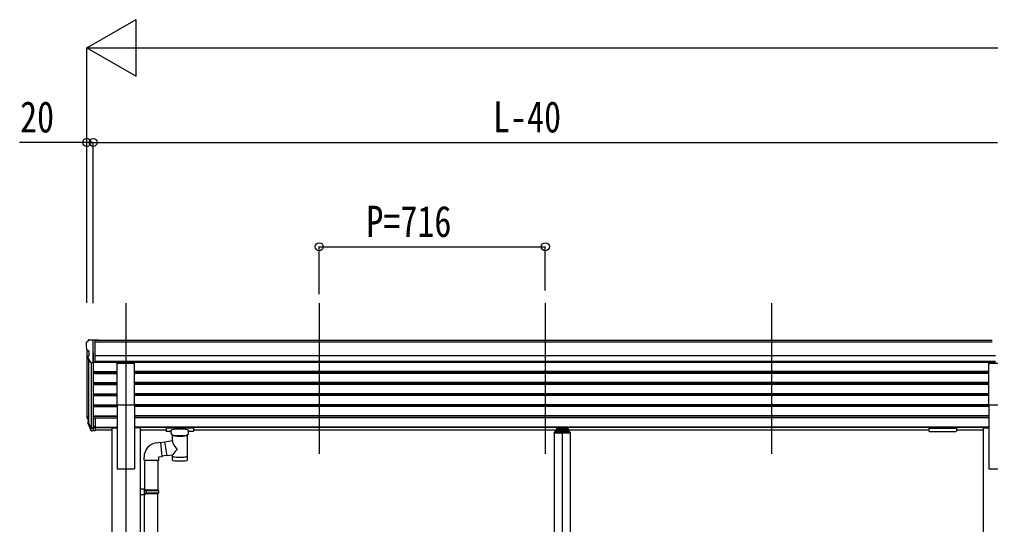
# Model space of a CAD drawing. Units: millimetres, scale not verified. Extents: x -12615 to 12615, y -8910 to 8910.
# Drawn here: x -6511 to -3436, y -3343 to -1741 of the extents above; entities that cross this region are included whole.
import ezdxf
from ezdxf.enums import TextEntityAlignment as Align

# ---------------------------------------------------------------- set-up
doc = ezdxf.new("R2010")
doc.units = ezdxf.units.MM
doc.header["$LTSCALE"] = 40
for name, color, linetype in [('0-3_YKK_12', 2, 'Continuous'), ('0-4_YKK_13', 4, 'Continuous'), ('0-5_YKK_A1', 4, 'Continuous'), ('0-6_YKK_D', 6, 'Continuous')]:
    doc.layers.add(name, color=color, linetype=linetype)
doc.styles.add('ＭＳ ゴシック', font='')
doc.styles.get('ＭＳ ゴシック').set_extended_font_data('MS Gothic')

msp = doc.modelspace()

# ---------------------------------------------------------------- linework, layer by layer
at = {"layer": '0-3_YKK_12'}
for p, q in [((-5562.01, -2640.91), (-5562.01, -3118.43)), ((-4846.01, -2640.91), (-4846.01, -3118.43)), ((-4130.01, -2640.91), (-4130.01, -3118.43)), ((-4792.51, -3045.33), (-4792.51, -5472.18))]:
    msp.add_line(p, q, dxfattribs=at)
msp.add_lwpolyline([(-6174.01, -2640.91), (-6174.01, -5165.32), (-6174.01, -5565.32), (-6174.01, -5815.32)], dxfattribs=at)
at = {"layer": '0-4_YKK_13'}
for p, q in [((-6300.01, -2766.67), (-6300.01, -2767.3)), ((-6293.1, -2757.87), (-6297.16, -2763.68)), ((-6290.01, -2757.3), (-6292.34, -2757.44)), ((-6290.01, -2757.3), (-6271.51, -2757.3)), ((-6278.01, -2830.29), (-6278.01, -2757.3)), ((-6271.51, -2757.3), (-6261.51, -2757.39)), ((-6271.51, -2829.29), (-6271.51, -2757.3)), ((-6261.51, -2758.9), (-6261.51, -2757.39)), ((-6297.47, -2788.48), (-6292.16, -2791.55)), ((-6292.01, -2791.81), (-6292.01, -2808.09)), ((-6285.63, -2828.47), (-6294.63, -2812.88)), ((-6271.51, -2829.29), (-6278.01, -2829.29)), ((-6278.01, -2830.29), (-6283.22, -2829.97)), ((-6146.51, -2962.75), (-6146.51, -2830.95)), ((-6201.51, -2962.75), (-6146.51, -2962.75)), ((-3441.51, -2962.75), (-3386.51, -2962.75)), ((-6296.91, -3005.21), (-6293.04, -3013.16)), ((-6296.31, -3003.84), (-6293.04, -3010.9)), ((-6278.01, -2991.02), (-6278.01, -3045.8)), ((-6271.51, -3003.69), (-6271.51, -3045.06)), ((-6294.6, -3016.49), (-6294.26, -3020.89)), ((-6294.26, -3020.89), (-6285.45, -3044.44)), ((-6293.64, -3020.33), (-6285.45, -3036.51)), ((-6284.44, -3035.38), (-6292.2, -3019.97)), ((-6278.01, -3036.05), (-6283.14, -3036.05)), ((-6278.01, -3037.86), (-6282.85, -3037.86)), ((-6271.51, -3031.16), (-6278.01, -3031.16)), ((-6271.51, -3036.03), (-6278.01, -3036.03)), ((-6047.01, -3035.6), (-6047.01, -3046.36)), ((-5962.01, -3034.94), (-6045.01, -3034.94)), ((-5962.01, -3037.12), (-6045.01, -3037.12)), ((-6030.51, -3053.84), (-6030.51, -3043.56)), ((-5976.51, -3053.84), (-5976.51, -3043.56)), ((-5960.01, -3035.6), (-5960.01, -3046.36)), ((-5960.01, -3035.8), (-5960.01, -3037.34)), ((-4812.51, -3042.28), (-4811.01, -3042.28)), ((-4774.01, -3036.37), (-4811.01, -3036.37)), ((-4811.01, -3036.37), (-4811.01, -3044.8)), ((-4811.01, -3038.85), (-4774.01, -3038.85)), ((-4808.41, -3041.29), (-4808.41, -3041.77)), ((-4804.96, -3043.17), (-4804.96, -3043.51)), ((-4803, -3042.85), (-4803, -3043.18)), ((-4802.51, -3041.94), (-4802.51, -3044.62)), ((-4802.02, -3042.85), (-4802.02, -3043.18)), ((-4800.06, -3043.51), (-4800.06, -3043.17)), ((-4796.61, -3041.29), (-4796.61, -3041.77)), ((-4788.41, -3041.29), (-4788.41, -3041.77)), ((-4784.96, -3043.17), (-4784.96, -3043.51)), ((-4783, -3042.85), (-4783, -3043.18)), ((-4782.51, -3041.94), (-4782.51, -3044.62)), ((-4782.02, -3042.85), (-4782.02, -3043.18)), ((-4780.06, -3043.51), (-4780.06, -3043.17)), ((-4776.61, -3041.29), (-4776.61, -3041.77)), ((-4774.01, -3036.37), (-4774.01, -3044.8)), ((-4774.01, -3042.28), (-4772.51, -3042.28)), ((-3631.01, -3035.6), (-3631.01, -3046.36)), ((-3631.01, -3035.8), (-3631.01, -3037.34)), ((-3629.01, -3034.94), (-3546.01, -3034.94)), ((-3629.01, -3037.12), (-3546.01, -3037.12)), ((-3544.01, -3035.6), (-3544.01, -3046.36)), ((-6278.01, -3045.8), (-6282.85, -3045.8)), ((-6271.51, -3045.06), (-6278.01, -3045.06)), ((-6030.51, -3047.03), (-6045.01, -3047.03)), ((-6026.41, -3075.91), (-6026.41, -3058.32)), ((-5980.61, -3058.34), (-5980.59, -3138.63)), ((-5962.01, -3047.03), (-5976.51, -3047.03)), ((-4818.01, -3050.82), (-4818.01, -3052.32)), ((-4767.01, -3052.32), (-4818.01, -3052.32)), ((-4768.51, -3049.32), (-4816.51, -3049.32)), ((-4815.01, -3044.86), (-4815.01, -3049.32)), ((-4812.51, -3044.8), (-4812.51, -3049.32)), ((-4812.51, -3044.8), (-4811.01, -3044.8)), ((-4812.51, -3046.69), (-4772.51, -3046.69)), ((-4774.01, -3044.8), (-4772.51, -3044.8)), ((-4772.51, -3044.8), (-4772.51, -3049.32)), ((-4770.01, -3049.32), (-4770.01, -3044.86)), ((-4767.01, -3050.82), (-4767.01, -3052.32)), ((-3629.01, -3047.03), (-3546.01, -3047.03)), ((-6077.37, -3083.38), (-6064.85, -3081.82)), ((-6051.34, -3081.69), (-6064.68, -3083.76)), ((-6051.63, -3079.82), (-6026.41, -3075.9)), ((-6051.63, -3079.82), (-6044.61, -3125.08)), ((-6116.77, -3139.39), (-6116.77, -3128.47)), ((-6044.9, -3123.2), (-6061.01, -3125.7)), ((-6026.41, -3122.25), (-6044.61, -3125.08)), ((-6026.42, -3138.63), (-6026.41, -3122)), ((-6070.77, -3139.39), (-6116.77, -3139.39)), ((-6114.81, -3139.39), (-6114.81, -3230.69)), ((-6072.81, -3139.39), (-6072.81, -3233.25)), ((-6112.81, -3230.75), (-6128.81, -3230.28)), ((-6128.81, -3230.28), (-6128.81, -3248.22)), ((-6112.81, -3247.75), (-6128.81, -3248.22)), ((-6112.81, -3232.75), (-6114.81, -3232.75)), ((-6071.81, -3233.25), (-6114.81, -3233.25)), ((-6070.81, -3235.25), (-6114.81, -3235.25)), ((-6070.81, -3243.25), (-6114.81, -3243.25)), ((-6071.81, -3245.25), (-6114.81, -3245.25)), ((-6114.81, -4089.94), (-6114.81, -3247.8)), ((-6112.81, -3232.75), (-6112.81, -3230.75)), ((-6112.81, -3247.75), (-6112.81, -3245.75)), ((-6110.33, -3235.25), (-6109.9, -3233.25)), ((-6072.81, -4092.5), (-6072.81, -3245.25)), ((-6070.81, -3235.25), (-6071.81, -3233.25)), ((-6070.81, -3243.25), (-6071.81, -3245.25)), ((-6070.81, -3235.25), (-6070.81, -3243.25))]:
    msp.add_line(p, q, dxfattribs=at)
for points in [[(-6201.51, -2962.75), (-6201.51, -2830.95), (-6146.51, -2830.95)], [(-3441.51, -2962.75), (-3441.51, -2830.95), (-3386.51, -2830.95)], [(-6045.01, -3034.94), (-6045.36, -3034.94), (-6045.89, -3034.97), (-6046.34, -3035.02), (-6046.64, -3035.1), (-6046.81, -3035.2), (-6046.93, -3035.34), (-6047, -3035.51), (-6047.01, -3035.6)], [(-5960.01, -3035.6), (-5960.04, -3035.41), (-5960.13, -3035.27), (-5960.23, -3035.18), (-5960.33, -3035.12), (-5960.45, -3035.07), (-5960.74, -3035.01), (-5961.23, -3034.96), (-5961.77, -3034.94), (-5962.01, -3034.94)], [(-4803.98, -3043.41), (-4803.79, -3043.43), (-4803.71, -3043.44), (-4803.6, -3043.44), (-4803.43, -3043.43), (-4803.28, -3043.4), (-4803.16, -3043.36), (-4803.07, -3043.31), (-4803.02, -3043.25)], [(-4802, -3043.25), (-4801.94, -3043.31), (-4801.85, -3043.36), (-4801.73, -3043.4), (-4801.58, -3043.43), (-4801.41, -3043.44), (-4801.3, -3043.44), (-4801.23, -3043.43), (-4801.04, -3043.41)], [(-4783.98, -3043.41), (-4783.79, -3043.43), (-4783.71, -3043.44), (-4783.6, -3043.44), (-4783.43, -3043.43), (-4783.28, -3043.4), (-4783.16, -3043.36), (-4783.07, -3043.31), (-4783.02, -3043.25)], [(-4782, -3043.25), (-4781.94, -3043.31), (-4781.85, -3043.36), (-4781.73, -3043.4), (-4781.58, -3043.43), (-4781.41, -3043.44), (-4781.3, -3043.44), (-4781.23, -3043.43), (-4781.04, -3043.41)], [(-3631.01, -3035.6), (-3630.97, -3035.41), (-3630.89, -3035.27), (-3630.79, -3035.18), (-3630.69, -3035.12), (-3630.57, -3035.07), (-3630.27, -3035.01), (-3629.78, -3034.96), (-3629.24, -3034.94), (-3629.01, -3034.94)], [(-3546.01, -3034.94), (-3545.65, -3034.94), (-3545.12, -3034.97), (-3544.67, -3035.02), (-3544.37, -3035.1), (-3544.2, -3035.2), (-3544.08, -3035.34), (-3544.01, -3035.51), (-3544.01, -3035.6)], [(-6045.01, -3047.03), (-6045.36, -3047.02), (-6045.89, -3047), (-6046.34, -3046.95), (-6046.64, -3046.87), (-6046.81, -3046.77), (-6046.93, -3046.63), (-6047, -3046.45), (-6047.01, -3046.36)], [(-6026.41, -3058.32), (-6026.64, -3058.23), (-6028, -3057.5), (-6029.11, -3056.65), (-6029.86, -3055.78), (-6030.33, -3054.88), (-6030.5, -3054)], [(-5976.55, -3053.78), (-5976.52, -3054.13), (-5976.77, -3055.09), (-5977.29, -3055.97), (-5978.09, -3056.81), (-5979.21, -3057.61), (-5980.61, -3058.34)], [(-5960.01, -3046.36), (-5960.04, -3046.56), (-5960.13, -3046.7), (-5960.23, -3046.79), (-5960.33, -3046.85), (-5960.45, -3046.9), (-5960.74, -3046.96), (-5961.23, -3047), (-5961.77, -3047.03), (-5962.01, -3047.03)], [(-3631.01, -3046.36), (-3630.97, -3046.56), (-3630.89, -3046.7), (-3630.79, -3046.79), (-3630.69, -3046.85), (-3630.57, -3046.9), (-3630.27, -3046.96), (-3629.78, -3047), (-3629.24, -3047.03), (-3629.01, -3047.03)], [(-3546.01, -3047.03), (-3545.65, -3047.02), (-3545.12, -3047), (-3544.67, -3046.95), (-3544.37, -3046.87), (-3544.2, -3046.77), (-3544.08, -3046.63), (-3544.01, -3046.45), (-3544.01, -3046.36)], [(-6064.85, -3081.82), (-6060.84, -3127.64), (-6070.77, -3129.39), (-6070.77, -3139.39)], [(-6112.81, -3245.75), (-6114.81, -3245.75), (-6114.81, -3232.75)], [(-6110.33, -3235.25), (-6110.33, -3243.25), (-6109.9, -3245.25)]]:
    msp.add_lwpolyline(points, dxfattribs=at)
for centre, radius, start, end in [((-6297.01, -2766.67), 3, 93, 180), ((-6098.01, -2767.3), 202, 180, 184.94904), ((-6292.28, -2758.44), 1, 93.5, 145), ((-6293.1, -2784.11), 6.18, 185.7035, 224.99897), ((-6292.31, -2791.81), 0.3, 0, 60), ((-6292.04, -2811.38), 3, 94.7167, 210), ((-6292.31, -2808.09), 0.3, 274.7167, 0), ((-6283.03, -2826.97), 3, 210, 266.5), ((-6268.82, -2996.1), 29.53, 186.50806, 197.98144), ((-6267.42, -2994.34), 30.41, 187.1552, 198.19734), ((-4816.51, -3050.82), 1.5, 90, 180), ((-4768.51, -3050.82), 1.5, 0, 90), ((-6070.86, -3128.82), 45.91, 98.14944, 179.55845)]:
    msp.add_arc(centre, radius, start, end, dxfattribs=at)
for centre, major_axis, ratio, start_param, end_param in [((-6209.35, -2996.53), (-89.06, 1.43), 0.57596, 6.1962358, 6.3678173), ((-6210.15, -2989.85), (87.93, 4.42), 0.541684, 3.0659337, 3.2228513), ((-6293.29, -3016.49), (1.3, 0), 0.90356, 1.3700892, 3.347195), ((-6207.37, -3000.3), (-89.07, 0), 0.90356, 0.2056023, 0.2515348), ((-6208.09, -2996.43), (-88.05, 0), 0.90356, 0.2662965, 0.3003836), ((-6282.85, -3035.15), (-3, 0), 0.90356, 0.5235988, 1.5707963), ((-6282.85, -3043.09), (3, 0), 0.90356, 3.6651914, 4.712389), ((-6283.14, -3034.7), (-1.5, 0), 0.90356, 0.5235988, 1.5707963), ((-6045.01, -3037.34), (-2, 0), 0.109601, 4.712389, 6.2831853), ((-6003.51, -3043.56), (-27, 0), 0.122176, 3.1415927, 6.2831853), ((-5962.01, -3037.34), (-2, 0), 0.109601, 3.1415927, 4.712389), ((-4812.51, -3044.86), (0, 2.57), 0.97237, 6.2831853, 7.8539816), ((-4802.51, -3041.29), (5.9, 0), 0.342073, 0, 3.1415927), ((-4802.51, -3036), (8.02, 0), 0.939674, 4.4018361, 4.5279947), ((-4802.51, -3036.34), (8.02, 0), 0.939674, 4.4018361, 4.5279947), ((-4802.51, -3035.33), (8.02, 0), 0.939674, 4.6512338, 4.7735441), ((-4802.51, -3036), (-8.02, 0), 0.939674, 1.7551906, 1.8813492), ((-4802.51, -3036.34), (-8.02, 0), 0.939674, 1.7551906, 1.8813492), ((-4782.51, -3041.29), (5.9, 0), 0.342073, 0, 3.1415927), ((-4782.51, -3036), (8.02, 0), 0.939674, 4.4018361, 4.5279947), ((-4782.51, -3036.34), (8.02, 0), 0.939674, 4.4018361, 4.5279947), ((-4782.51, -3035.33), (8.02, 0), 0.939674, 4.6512338, 4.7735441), ((-4782.51, -3036), (-8.02, 0), 0.939674, 1.7551906, 1.8813492), ((-4782.51, -3036.34), (-8.02, 0), 0.939674, 1.7551906, 1.8813492), ((-4772.51, -3044.86), (0, 2.57), 0.97237, 4.712389, 6.2831853), ((-3629.01, -3037.34), (2, 0), 0.109601, 1.5707963, 3.1415927), ((-3546.01, -3037.34), (2, 0), 0.109601, 0, 1.5707963), ((-6014.51, -3053.84), (-16, 0), 0.361356, 0, 0.0194874), ((-6003.49, -3058.79), (-22.92, 0.42), 0.07247, 0.0008089, 1.5716053), ((-6003.49, -3060.41), (-22.92, 0.42), 0.07247, 0.0008089, 1.5716053), ((-6003.52, -3058.79), (22.91, 0.42), 0.072511, 4.711586, 6.2823824), ((-6003.52, -3060.41), (22.91, 0.42), 0.072511, 4.711586, 6.2823824), ((-6003.51, -3102.45), (22.81, -26.62), 0.234429, 3.1563334, 4.5976381), ((-6006.06, -3099.8), (-20.32, -22.25), 0.045535, 4.9756507, 6.2441899), ((-6003.51, -3126.19), (-22.91, 0), 0.122865, 6.2831853, 9.424778), ((-6003.51, -3138.63), (-22.92, 0), 0.101955, 6.2829723, 9.4248207)]:
    msp.add_ellipse(centre, major_axis=major_axis, ratio=ratio, start_param=start_param, end_param=end_param, dxfattribs=at)
for centre in [(-4802.51, -3041.77), (-4782.51, -3041.77)]:
    msp.add_ellipse(centre, major_axis=(5.9, 0), ratio=0.342073, dxfattribs=at)
at = {"layer": '0-5_YKK_A1'}
for p, q in [((-3430.51, -2758.9), (-6271.51, -2758.9)), ((-3430.51, -2764.12), (-6271.51, -2764.12)), ((-6298.01, -2787.88), (-6298.01, -2990.66)), ((-6278.01, -2798.4), (-6278.01, -2991.02)), ((-6293.04, -2815.65), (-6293.04, -3017.37)), ((-3420.51, -2807.65), (-6271.51, -2807.65)), ((-3420.51, -2825.5), (-6271.51, -2825.5)), ((-3420.51, -2828.75), (-6271.51, -2828.75)), ((-6284.01, -2829.81), (-6284.01, -3035.8)), ((-6278.01, -2857.6), (-6201.51, -2857.6)), ((-6278.01, -2859.1), (-6201.51, -2859.1)), ((-3441.51, -2857.6), (-6146.51, -2857.6)), ((-3441.51, -2859.1), (-6146.51, -2859.1)), ((-6278.01, -2863.42), (-6201.51, -2863.42)), ((-3441.51, -2863.42), (-6146.51, -2863.42)), ((-6278.01, -2892.69), (-6201.51, -2892.69)), ((-6278.01, -2894.19), (-6201.51, -2894.19)), ((-6278.01, -2898.51), (-6201.51, -2898.51)), ((-3441.51, -2892.69), (-6146.51, -2892.69)), ((-3441.51, -2894.19), (-6146.51, -2894.19)), ((-3441.51, -2898.51), (-6146.51, -2898.51)), ((-6278.01, -2927.74), (-6201.51, -2927.74)), ((-6278.01, -2929.24), (-6201.51, -2929.24)), ((-6278.01, -2933.56), (-6201.51, -2933.56)), ((-3441.51, -2927.74), (-6146.51, -2927.74)), ((-3441.51, -2929.24), (-6146.51, -2929.24)), ((-3441.51, -2933.56), (-6146.51, -2933.56)), ((-6278.01, -2962.8), (-6201.51, -2962.8)), ((-6278.01, -2964.29), (-6201.51, -2964.29)), ((-6278.01, -2968.61), (-6201.51, -2968.61)), ((-6201.51, -2962.75), (-6201.51, -3165.32)), ((-6146.51, -2962.75), (-6146.51, -3165.32)), ((-3441.51, -2962.8), (-6146.51, -2962.8)), ((-3441.51, -2964.29), (-6146.51, -2964.29)), ((-3441.51, -2968.61), (-6146.51, -2968.61)), ((-6278.01, -2997.88), (-6201.51, -2997.88)), ((-6278.01, -2999.38), (-6201.51, -2999.38)), ((-6278.01, -3003.69), (-6201.51, -3003.69)), ((-3441.51, -2997.88), (-6146.51, -2997.88)), ((-3441.51, -2999.38), (-6146.51, -2999.38)), ((-3441.51, -3003.69), (-6146.51, -3003.69)), ((-6271.51, -3033.73), (-6201.51, -3033.73)), ((-6271.51, -3035.12), (-6201.51, -3035.12)), ((-6219.21, -3042.81), (-6271.51, -3042.81)), ((-6219.21, -3036.32), (-6201.51, -3036.32)), ((-6219.21, -3036.32), (-6219.21, -5665.32)), ((-3441.51, -3033.73), (-6146.51, -3033.73)), ((-3441.51, -3035.12), (-6146.51, -3035.12)), ((-6128.81, -3036.32), (-6146.51, -3036.32)), ((-6128.81, -3036.32), (-6128.81, -5665.32)), ((-6047.01, -3042.81), (-6128.81, -3042.81)), ((-3631.01, -3042.81), (-5960.01, -3042.81)), ((-3459.21, -3042.81), (-3544.01, -3042.81)), ((-3459.21, -3036.32), (-3441.51, -3036.32)), ((-3459.21, -3036.32), (-3459.21, -5665.32)), ((-4817.51, -3052.32), (-4817.51, -5415.32)), ((-4767.51, -3052.32), (-4767.51, -5415.32)), ((-6201.51, -3165.32), (-6146.51, -3165.32))]:
    msp.add_line(p, q, dxfattribs=at)
msp.add_lwpolyline([(-3441.51, -2962.75), (-3441.51, -3165.32), (-3386.51, -3165.32)], dxfattribs=at)
at = {"layer": '0-6_YKK_D'}
for p, q in [((-6298.01, -1831.34), (-6142.12, -1741.34)), ((-6142.12, -1921.34), (-6142.12, -1741.34)), ((-6298.01, -2638.91), (-6298.01, -1830.34)), ((-6298.01, -1831.34), (-6142.12, -1921.34)), ((-6298.01, -1831.34), (-5986.24, -1831.34)), ((-6118.01, -1831.34), (2153.99, -1831.34)), ((-6298.01, -2639.91), (-6298.01, -2130.34)), ((-6278.01, -2640.91), (-6278.01, -2130.34)), ((-6278.01, -2640.91), (-6278.01, -2130.34)), ((-6278.01, -2131.34), (-3414.01, -2131.34)), ((-5562.01, -2612.03), (-5562.01, -2460.92)), ((-5562.01, -2461.92), (-4846.01, -2461.92)), ((-4846.01, -2600.89), (-4846.01, -2460.92))]:
    msp.add_line(p, q, dxfattribs=at)
msp.add_lwpolyline([(-6278.01, -2131.34), (-6298.01, -2131.34), (-6511.41, -2131.34)], dxfattribs=at)
for centre in [(-6298.01, -2131.34), (-6278.01, -2131.34), (-6278.01, -2131.34), (-5562.01, -2461.92), (-4846.01, -2461.92)]:
    msp.add_circle(centre, 12.75, dxfattribs=at)

# ---------------------------------------------------------------- texts
at = {"layer": '0-6_YKK_D', "style": 'ＭＳ ゴシック', "width": 0.8}
for s, p in [('20', (-6509.41, -2129.34)), ('L-40', (-5011.61, -2129.34)), ('P=716', (-5412.81, -2460.62))]:
    msp.add_text(s, height=98.97, dxfattribs=at).set_placement(p, align=Align.BOTTOM_LEFT)

doc.saveas('drawing.dxf')
